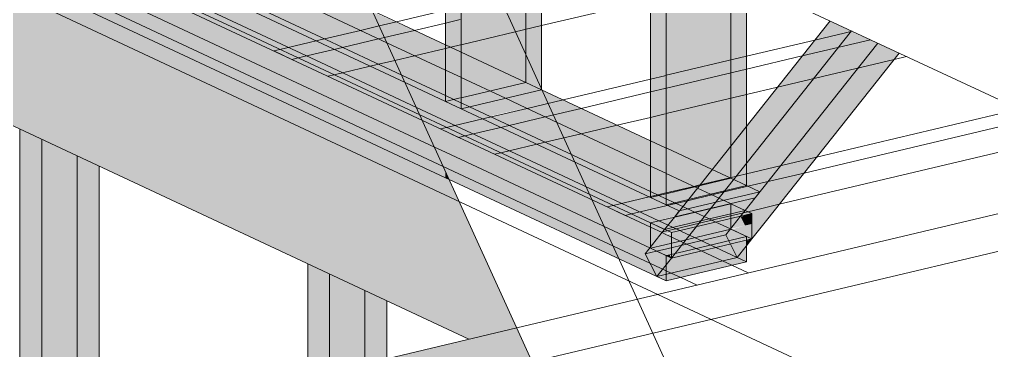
# Model space of a CAD drawing. Header units: inches. Extents: x -8719 to -3484, y -2874 to 4085.
# Drawn here: x -6766.1 to -6711.9, y -2167.9 to -2149.5 of the extents above; entities that cross this region are included whole.
import ezdxf

# ---------------------------------------------------------------- set-up
doc = ezdxf.new("R2010")
doc.units = ezdxf.units.IN
doc.header["$MEASUREMENT"] = 0
for name, color, linetype, lineweight in [('A-GLAZ-CWMG', 51, 'Continuous', 9), ('G-ANNO-SYMB', 111, 'Continuous', 9), ('I-WALL', 2, 'Continuous', 13), ('S-BEAM', 12, 'Continuous', 9), ('S-BEAM-1', 63, 'Continuous', 9)]:
    doc.layers.add(name, color=color, linetype=linetype, lineweight=lineweight)
doc.layers.add('A-GLAZ-CWMG-1', color=13, linetype='Continuous', lineweight=9, transparency=0.4)

# ---------------------------------------------------------------- blocks, each defined once
blk = doc.blocks.new('Rectangular Mullion - Stud - Vertical-V191-STRUCTURAL - 3D')
at = {"layer": 'A-GLAZ-CWMG-1'}
h = blk.add_hatch(color=256, dxfattribs=at)
h.paths.add_polyline_path([(-5552.484, -2221.499), (-5549.294, -2220.742), (-5549.294, -2185.043), (-5552.484, -2185.8), (-5552.484, -2221.038)], flags=0)
h.paths.add_polyline_path([(-5552.484, -2169.443), (-5549.294, -2168.686), (-5549.294, -2164.606), (-5552.484, -2163.114), (-5552.484, -2167.542)], flags=0)
h = blk.add_hatch(color=256, dxfattribs=at)
h.paths.add_polyline_path([(-5548.072, -2220.782), (-5548.072, -2184.753), (-5549.294, -2185.043), (-5549.294, -2220.742), (-5548.54, -2220.563)], flags=0)
h.paths.add_polyline_path([(-5549.294, -2168.686), (-5548.072, -2168.396), (-5548.072, -2165.178), (-5549.294, -2164.606), (-5549.294, -2167.542)], flags=0)
at = {"layer": 'A-GLAZ-CWMG'}
for p, q in [((-5552.484, -2169.443), (-5552.484, -2163.114)), ((-5551.262, -2163.686), (-5551.262, -2169.153)), ((-5549.294, -2164.606), (-5549.294, -2168.686)), ((-5548.072, -2165.178), (-5548.072, -2168.396))]:
    blk.add_line(p, q, dxfattribs=at)
blk = doc.blocks.new('Rectangular Mullion - Stud - Vertical-V192-STRUCTURAL - 3D')
at = {"layer": 'A-GLAZ-CWMG-1'}
h = blk.add_hatch(color=256, dxfattribs=at)
h.paths.add_polyline_path([(-5566.486, -2218.277), (-5565.327, -2218.002), (-5565.327, -2188.847), (-5568.518, -2189.603), (-5568.518, -2212.215), (-5567.102, -2211.879), (-5566.087, -2212.354), (-5566.087, -2213.769), (-5566.486, -2213.863), (-5566.486, -2217.688)], flags=0)
h.paths.add_polyline_path([(-5568.518, -2173.246), (-5565.327, -2172.49), (-5565.327, -2157.105), (-5568.518, -2155.613), (-5568.518, -2162.127)], flags=0)
h = blk.add_hatch(color=256, dxfattribs=at)
h.paths.add_polyline_path([(-5565.327, -2218.002), (-5564.106, -2217.688), (-5564.106, -2188.557), (-5565.327, -2188.847), (-5565.327, -2217.688)], flags=0)
h.paths.add_polyline_path([(-5565.327, -2172.49), (-5564.106, -2172.2), (-5564.106, -2157.677), (-5565.327, -2157.105), (-5565.327, -2162.127)], flags=0)
at = {"layer": 'A-GLAZ-CWMG'}
for p, q in [((-5568.518, -2173.246), (-5568.518, -2155.613)), ((-5567.296, -2156.185), (-5567.296, -2172.957)), ((-5565.327, -2157.105), (-5565.327, -2172.49)), ((-5564.106, -2157.677), (-5564.106, -2172.2))]:
    blk.add_line(p, q, dxfattribs=at)
blk = doc.blocks.new('Rectangular Mullion - Stud - Vertical-1967594-STRUCTURAL - 3D')
at = {"layer": 'A-GLAZ-CWMG-1'}
for points in [[(-5528.939, -2161.173), (-5528.126, -2160.98), (-5528.385, -2160.463), (-5529.757, -2160.79), (-5529.669, -2160.832)], [(-5528.047, -2161.798), (-5527.751, -2161.727), (-5528.126, -2160.98), (-5528.879, -2161.201), (-5528.047, -2161.59), (-5528.047, -2161.76)], [(-5528.047, -2162.101), (-5527.751, -2161.728), (-5528.047, -2161.835)], [(-5533.05, -2163.823), (-5532.527, -2163.164), (-5532.527, -2162.653), (-5533.437, -2162.246), (-5533.684, -2162.557), (-5533.426, -2163.073)], [(-5533.05, -2163.823), (-5529.384, -2162.953), (-5530.026, -2162.653), (-5531.413, -2162.653), (-5531.413, -2163.174), (-5532.232, -2162.791), (-5532.865, -2163.59)], [(-5529.384, -2162.953), (-5528.57, -2162.76), (-5528.485, -2162.653), (-5530.026, -2162.653), (-5529.73, -2162.791)]]:
    blk.add_hatch(color=256, dxfattribs=at).paths.add_polyline_path(points, flags=0)
at = {"layer": 'A-GLAZ-CWMG'}
for p, q in [((-5529.204, -2161.495), (-5528.387, -2160.465)), ((-5532.865, -2161.525), (-5533.684, -2162.557)), ((-5532.49, -2162.274), (-5529.204, -2161.495)), ((-5529.204, -2161.495), (-5528.945, -2162.011)), ((-5528.945, -2162.011), (-5528.57, -2162.76)), ((-5528.068, -2162.127), (-5528.57, -2162.76)), ((-5527.751, -2161.728), (-5528.068, -2162.127)), ((-5533.684, -2162.557), (-5533.052, -2162.408)), ((-5533.05, -2163.823), (-5533.684, -2162.557)), ((-5533.052, -2162.408), (-5532.491, -2162.274)), ((-5528.57, -2162.76), (-5533.05, -2163.823)), ((-5532.232, -2162.791), (-5533.05, -2163.823))]:
    blk.add_line(p, q, dxfattribs=at)
blk = doc.blocks.new('Rectangular Mullion - Stud - Base_Head-V235-STRUCTURAL - 3D')
at = {"layer": 'A-GLAZ-CWMG-1'}
h = blk.add_hatch(color=256, dxfattribs=at)
h.paths.add_polyline_path([(-5553.759, -2149.562), (-5551.753, -2149.086), (-5552.888, -2148.554), (-5554.894, -2149.03), (-5554.657, -2149.141)], flags=0)
h.paths.add_polyline_path([(-5556.233, -2148.404), (-5556.233, -2146.99), (-5563.17, -2143.744), (-5565.176, -2144.22), (-5557.815, -2147.664)], flags=0)
blk.add_hatch(color=256, dxfattribs=at).paths.add_polyline_path([(-5554.894, -2149.03), (-5552.888, -2148.554), (-5556.233, -2146.99), (-5556.233, -2148.404), (-5555.363, -2148.811)], flags=0)
at = {"layer": 'A-GLAZ-CWMG'}
for p, q in [((-5556.233, -2146.99), (-5563.17, -2143.744)), ((-5567.65, -2144.807), (-5556.233, -2150.149)), ((-5563.17, -2145.159), (-5556.233, -2148.404)), ((-5567.65, -2146.221), (-5556.233, -2151.563)), ((-5555.38, -2147.389), (-5556.233, -2146.99)), ((-5552.888, -2148.554), (-5555.363, -2147.397)), ((-5556.233, -2148.404), (-5555.366, -2148.81)), ((-5551.753, -2149.086), (-5552.888, -2148.554)), ((-5555.363, -2148.811), (-5554.894, -2149.03)), ((-5554.894, -2149.03), (-5551.753, -2150.5))]:
    blk.add_line(p, q, dxfattribs=at)
blk = doc.blocks.new('Rectangular Mullion - Stud - Base_Head-V236-STRUCTURAL - 3D')
at = {"layer": 'A-GLAZ-CWMG-1'}
for points in [[(-5547.251, -2152.606), (-5548.127, -2150.782), (-5551.753, -2149.086), (-5553.759, -2149.562), (-5548.534, -2152.006)], [(-5543.477, -2154.372), (-5541.471, -2153.896), (-5544.815, -2152.331), (-5544.815, -2153.746), (-5543.945, -2154.153)]]:
    blk.add_hatch(color=256, dxfattribs=at).paths.add_polyline_path(points, flags=0)
h = blk.add_hatch(color=256, dxfattribs=at)
h.paths.add_polyline_path([(-5542.341, -2154.903), (-5540.335, -2154.427), (-5541.471, -2153.896), (-5543.477, -2154.372), (-5543.239, -2154.483)], flags=0)
h.paths.add_polyline_path([(-5544.815, -2153.746), (-5544.815, -2152.331), (-5548.07, -2150.809), (-5547.251, -2152.606), (-5545.094, -2153.615)], flags=0)
at = {"layer": 'A-GLAZ-CWMG'}
for p, q in [((-5548.07, -2150.809), (-5551.753, -2149.086)), ((-5556.233, -2150.149), (-5546.241, -2154.823)), ((-5551.753, -2150.5), (-5547.251, -2152.606)), ((-5544.815, -2152.331), (-5548.07, -2150.809)), ((-5556.233, -2151.563), (-5545.422, -2156.621)), ((-5543.962, -2152.73), (-5544.815, -2152.331)), ((-5547.251, -2152.606), (-5544.815, -2153.746)), ((-5541.471, -2153.896), (-5543.945, -2152.738)), ((-5544.815, -2153.746), (-5543.948, -2154.151)), ((-5540.335, -2154.427), (-5541.471, -2153.896)), ((-5543.945, -2154.153), (-5543.477, -2154.372)), ((-5543.477, -2154.372), (-5540.335, -2155.842)), ((-5546.241, -2154.823), (-5544.815, -2155.49)), ((-5545.422, -2156.621), (-5544.815, -2156.904))]:
    blk.add_line(p, q, dxfattribs=at)
blk = doc.blocks.new('Rectangular Mullion - Stud - Base_Head-V237-STRUCTURAL - 3D')
at = {"layer": 'A-GLAZ-CWMG-1'}
h = blk.add_hatch(color=256, dxfattribs=at)
h.paths.add_polyline_path([(-5531.599, -2159.929), (-5531.281, -2159.529), (-5532.047, -2159.719), (-5531.79, -2159.839)], flags=0)
h.paths.add_polyline_path([(-5533.398, -2159.087), (-5533.398, -2157.673), (-5540.335, -2154.427), (-5542.274, -2154.934), (-5534.798, -2158.432)], flags=0)
h = blk.add_hatch(color=256, dxfattribs=at)
h.paths.add_polyline_path([(-5531.281, -2159.529), (-5530.78, -2158.897), (-5533.398, -2157.673), (-5533.398, -2159.087), (-5532.047, -2159.71), (-5531.413, -2159.56)], flags=0)
h.paths.add_polyline_path([(-5530.947, -2160.233), (-5528.941, -2159.758), (-5530.053, -2159.237), (-5531.281, -2159.529), (-5531.599, -2159.929), (-5531.084, -2160.169)], flags=0)
blk.add_hatch(color=256, dxfattribs=at).paths.add_polyline_path([(-5531.281, -2159.529), (-5530.053, -2159.237), (-5530.78, -2158.897), (-5531.204, -2159.432)], flags=0)
at = {"layer": 'A-GLAZ-CWMG'}
for p, q in [((-5533.398, -2157.673), (-5540.335, -2154.427)), ((-5544.815, -2155.49), (-5533.398, -2160.832)), ((-5540.335, -2155.842), (-5533.398, -2159.087)), ((-5544.815, -2156.904), (-5533.398, -2162.246)), ((-5532.544, -2158.072), (-5533.398, -2157.673)), ((-5530.78, -2158.897), (-5532.527, -2158.08)), ((-5530.053, -2159.237), (-5530.78, -2158.897)), ((-5533.398, -2159.087), (-5532.531, -2159.493)), ((-5532.527, -2159.494), (-5532.059, -2159.713)), ((-5528.941, -2159.758), (-5530.053, -2159.237)), ((-5532.059, -2159.713), (-5531.599, -2159.929)), ((-5531.599, -2159.929), (-5530.947, -2160.233)), ((-5530.923, -2160.245), (-5530.134, -2160.614)), ((-5530.134, -2160.614), (-5529.76, -2160.789)), ((-5529.757, -2160.79), (-5528.939, -2161.173))]:
    blk.add_line(p, q, dxfattribs=at)
blk = doc.blocks.new('Rectangular Mullion - Stud - Base_Head-1967580-STRUCTURAL - 3D')
at = {"layer": 'A-GLAZ-CWMG-1'}
for points in [[(-5530.134, -2160.614), (-5528.128, -2160.138), (-5528.917, -2159.769), (-5530.923, -2160.245), (-5530.389, -2160.494)], [(-5529.76, -2160.789), (-5527.751, -2160.314), (-5528.128, -2160.138), (-5530.134, -2160.614), (-5529.956, -2160.697)], [(-5528.126, -2160.98), (-5527.751, -2160.891), (-5527.751, -2160.314), (-5528.369, -2160.494), (-5528.268, -2160.697)], [(-5527.751, -2161.727), (-5527.751, -2160.891), (-5528.126, -2160.98), (-5527.82, -2161.59)]]:
    blk.add_hatch(color=256, dxfattribs=at).paths.add_polyline_path(points, flags=0)
at = {"layer": 'A-GLAZ-CWMG'}
for p, q in [((-5532.04, -2160.509), (-5528.918, -2159.768)), ((-5528.918, -2159.768), (-5528.918, -2160.326)), ((-5528.128, -2160.138), (-5528.918, -2159.768)), ((-5533.398, -2160.831), (-5532.063, -2160.515)), ((-5527.751, -2160.314), (-5531.672, -2161.244)), ((-5528.918, -2160.326), (-5528.918, -2160.589)), ((-5527.751, -2160.314), (-5528.128, -2160.138)), ((-5527.751, -2160.891), (-5527.751, -2160.314)), ((-5533.398, -2160.831), (-5532.232, -2161.377)), ((-5533.398, -2162.246), (-5533.398, -2160.832)), ((-5528.918, -2160.591), (-5528.918, -2161.168)), ((-5527.751, -2161.728), (-5527.751, -2160.891)), ((-5528.918, -2161.183), (-5532.599, -2162.056)), ((-5531.672, -2161.244), (-5532.232, -2161.377)), ((-5532.232, -2161.377), (-5532.232, -2162.791)), ((-5528.918, -2161.183), (-5527.751, -2161.728)), ((-5532.6, -2162.056), (-5533.398, -2162.246)), ((-5532.231, -2162.791), (-5527.751, -2161.728)), ((-5533.398, -2162.246), (-5532.232, -2162.791))]:
    blk.add_line(p, q, dxfattribs=at)
blk = doc.blocks.new('Rectangular Mullion - Stud - Vertical-1967720-STRUCTURAL - 3D')
at = {"layer": 'A-GLAZ-CWMG-1'}
for points in [[(-5527.751, -2160.891), (-5526.933, -2160.697), (-5527.567, -2159.432), (-5528.128, -2160.138), (-5527.751, -2160.314), (-5527.751, -2160.697)], [(-5527.751, -2161.728), (-5526.933, -2160.697), (-5527.751, -2160.891), (-5527.751, -2161.727)]]:
    blk.add_hatch(color=256, dxfattribs=at).paths.add_polyline_path(points, flags=0)
at = {"layer": 'A-GLAZ-CWMG'}
for p, q in [((-5528.128, -2160.138), (-5527.567, -2159.432)), ((-5532.047, -2160.494), (-5532.865, -2161.526)), ((-5528.385, -2160.463), (-5528.128, -2160.138)), ((-5526.933, -2160.697), (-5527.751, -2161.728)), ((-5531.413, -2161.76), (-5532.232, -2162.791))]:
    blk.add_line(p, q, dxfattribs=at)
blk = doc.blocks.new('LVL-Laminated Veneer Lumber - _2_-1 3_4_ x 9 1_2_ LVL-2000759-STRUCTURAL - 3D')
at = {"layer": 'S-BEAM-1'}
h = blk.add_hatch(color=256, dxfattribs=at)
h.paths.add_polyline_path([(-5543.508, -2167.313), (-5540.839, -2166.68), (-5544.603, -2158.418), (-5579.068, -2142.294), (-5579.068, -2141.72), (-5584.054, -2139.436), (-5584.096, -2140.812), (-5584.453, -2140.896), (-5584.453, -2146.744), (-5584.054, -2146.93), (-5584.054, -2148.345), (-5583.45, -2148.627), (-5581.444, -2148.151), (-5578.253, -2149.644), (-5578.253, -2151.058), (-5544.815, -2166.702)], flags=0)
h.paths.add_polyline_path([(-5588.653, -2139.763), (-5585.069, -2138.912), (-5586.685, -2138.157), (-5588.253, -2139.436)], flags=0)
h.paths.add_polyline_path([(-5601.166, -2136.187), (-5595.034, -2134.733), (-5595.034, -2134.251), (-5601.166, -2131.382)], flags=0)
at = {"layer": 'S-BEAM'}
for p, q in [((-5546.099, -2155.133), (-5574.532, -2141.832)), ((-5577.383, -2142.508), (-5544.935, -2157.688)), ((-5543.508, -2167.313), (-5578.253, -2151.058)), ((-5533.398, -2161.075), (-5546.099, -2155.133)), ((-5544.935, -2157.688), (-5533.426, -2163.073)), ((-5532.749, -2161.379), (-5533.398, -2161.076)), ((-5532.581, -2161.458), (-5532.749, -2161.379)), ((-5530.572, -2162.397), (-5532.581, -2161.458)), ((-5529.384, -2162.953), (-5530.572, -2162.398)), ((-5533.426, -2163.073), (-5532.235, -2163.63)), ((-5528.862, -2163.198), (-5529.384, -2162.953)), ((-5527.952, -2163.623), (-5528.862, -2163.198)), ((-5532.235, -2163.63), (-5531.713, -2163.874)), ((-5531.713, -2163.874), (-5530.803, -2164.299))]:
    blk.add_line(p, q, dxfattribs=at)
blk = doc.blocks.new('Dimension Lumber - GLULAM - 5_125 in_ x 15 in_-2273031-STRUCTURAL - 3D')
at = {"layer": 'S-BEAM-1'}
h = blk.add_hatch(color=256, dxfattribs=at)
h.paths.add_polyline_path([(-5619.809, -2187.51), (-5619.809, -2185.414), (-5622.782, -2186.119)], flags=0)
h.paths.add_polyline_path([(-5611.236, -2185.476), (-5539.977, -2168.572), (-5540.839, -2166.68), (-5611.236, -2183.38), (-5611.236, -2184.818)], flags=0)
h.paths.add_polyline_path([(-5451.775, -2147.648), (-5431.285, -2142.787), (-5434.258, -2141.396), (-5453.913, -2146.059), (-5453.077, -2146.45)], flags=0)
at = {"layer": 'S-BEAM'}
for p, q in [((-5510.432, -2159.467), (-5540.839, -2166.68)), ((-5539.977, -2168.572), (-5510.432, -2161.563)), ((-5540.839, -2166.68), (-5611.236, -2183.38))]:
    blk.add_line(p, q, dxfattribs=at)
blk = doc.blocks.new('Plywood Web Joist - 9 1_2_ TJI110 _ 16_ O_C_-V241-STRUCTURAL - 3D')
at = {"layer": 'S-BEAM'}
for p, q in [((-5539.465, -2149.855), (-5533.398, -2148.415)), ((-5547.543, -2149.641), (-5544.815, -2148.994)), ((-5548.498, -2149.868), (-5547.543, -2149.641)), ((-5544.815, -2149.709), (-5546.528, -2150.116)), ((-5543.994, -2149.515), (-5544.815, -2149.709)), ((-5551.555, -2150.593), (-5549.549, -2150.117)), ((-5549.549, -2150.117), (-5548.498, -2149.868)), ((-5546.528, -2150.116), (-5548.204, -2150.513)), ((-5543.945, -2150.917), (-5539.465, -2149.855)), ((-5554.029, -2151.18), (-5551.555, -2150.593)), ((-5548.534, -2150.592), (-5550.54, -2151.067)), ((-5548.204, -2150.513), (-5548.534, -2150.592)), ((-5554.375, -2151.262), (-5554.029, -2151.18)), ((-5553.36, -2151.737), (-5554.375, -2151.262)), ((-5550.54, -2151.067), (-5553.014, -2151.654)), ((-5546.528, -2151.53), (-5544.815, -2151.124)), ((-5544.815, -2151.124), (-5544.522, -2151.054)), ((-5544.522, -2151.054), (-5543.98, -2150.926)), ((-5553.014, -2151.654), (-5553.36, -2151.737)), ((-5548.534, -2152.006), (-5547.623, -2151.79)), ((-5547.623, -2151.79), (-5546.528, -2151.53)), ((-5551.008, -2152.593), (-5548.534, -2152.006)), ((-5551.354, -2152.675), (-5551.008, -2152.593))]:
    blk.add_line(p, q, dxfattribs=at)
blk = doc.blocks.new('Plywood Web Joist - 9 1_2_ TJI110 _ 16_ O_C_-V242-STRUCTURAL - 3D')
at = {"layer": 'S-BEAM'}
for p, q in [((-5524.245, -2150.657), (-5522.152, -2150.161)), ((-5528.047, -2151.56), (-5524.245, -2150.657)), ((-5521.137, -2150.636), (-5524.944, -2151.539)), ((-5532.591, -2152.637), (-5528.047, -2151.56)), ((-5524.944, -2151.539), (-5528.047, -2152.275)), ((-5526.326, -2153.281), (-5519.828, -2151.74)), ((-5519.828, -2151.74), (-5519.131, -2151.574)), ((-5528.047, -2152.275), (-5532.585, -2153.352)), ((-5538.262, -2153.983), (-5533.398, -2152.829)), ((-5533.398, -2152.829), (-5532.597, -2152.639)), ((-5533.398, -2153.544), (-5537.247, -2154.458)), ((-5532.59, -2153.353), (-5533.398, -2153.544)), ((-5528.047, -2153.69), (-5526.326, -2153.281)), ((-5540.268, -2154.459), (-5538.262, -2153.983)), ((-5532.527, -2154.752), (-5528.047, -2153.69)), ((-5542.274, -2154.934), (-5540.268, -2154.459)), ((-5537.247, -2154.458), (-5539.253, -2154.933)), ((-5544.748, -2155.521), (-5542.274, -2154.934)), ((-5539.253, -2154.933), (-5541.259, -2155.409)), ((-5535.241, -2155.396), (-5533.398, -2154.959)), ((-5533.398, -2154.959), (-5532.576, -2154.764)), ((-5545.094, -2155.604), (-5544.748, -2155.521)), ((-5544.079, -2156.078), (-5545.094, -2155.604)), ((-5541.259, -2155.409), (-5543.733, -2155.996)), ((-5537.247, -2155.872), (-5535.241, -2155.396)), ((-5543.733, -2155.996), (-5544.079, -2156.078)), ((-5539.253, -2156.348), (-5537.247, -2155.872)), ((-5541.727, -2156.935), (-5539.253, -2156.348)), ((-5542.073, -2157.017), (-5541.727, -2156.935))]:
    blk.add_line(p, q, dxfattribs=at)
blk = doc.blocks.new('Plywood Web Joist - 9 1_2_ TJI110 _ 16_ O_C_-V243-STRUCTURAL - 3D')
at = {"layer": 'S-BEAM'}
for p, q in [((-5524.141, -2157.176), (-5512.871, -2154.503)), ((-5511.856, -2154.978), (-5524.84, -2158.058)), ((-5526.222, -2159.8), (-5509.85, -2155.916)), ((-5528.047, -2158.103), (-5524.141, -2157.176)), ((-5530.638, -2158.718), (-5528.981, -2158.325)), ((-5528.981, -2158.325), (-5528.047, -2158.103)), ((-5524.84, -2158.058), (-5527.966, -2158.799)), ((-5532.527, -2159.166), (-5530.987, -2158.8)), ((-5530.987, -2158.8), (-5530.638, -2158.718)), ((-5527.966, -2158.799), (-5529.972, -2159.275)), ((-5535.467, -2159.863), (-5533.398, -2159.372)), ((-5533.398, -2159.372), (-5532.993, -2159.276)), ((-5532.993, -2159.276), (-5532.534, -2159.167)), ((-5529.972, -2159.275), (-5531.337, -2159.599)), ((-5535.813, -2159.945), (-5535.467, -2159.863)), ((-5534.798, -2160.42), (-5535.813, -2159.945)), ((-5531.978, -2159.751), (-5534.452, -2160.338)), ((-5531.337, -2159.599), (-5531.978, -2159.751)), ((-5527.259, -2160.046), (-5526.222, -2159.8)), ((-5534.452, -2160.338), (-5534.798, -2160.42)), ((-5529.972, -2160.69), (-5527.966, -2160.214)), ((-5527.966, -2160.214), (-5527.259, -2160.046)), ((-5532.719, -2161.341), (-5531.739, -2161.109)), ((-5531.739, -2161.109), (-5529.972, -2160.69)), ((-5532.792, -2161.359), (-5532.719, -2161.341))]:
    blk.add_line(p, q, dxfattribs=at)
blk = doc.blocks.new('Rectangular Mullion - Stud - Base_Head-1966660-STRUCTURAL - 3D')
at = {"layer": 'A-GLAZ-CWMG-1'}
for points in [[(-5554.227, -2151.087), (-5551.753, -2150.5), (-5554.894, -2149.03), (-5555.363, -2149.141), (-5556.233, -2148.734), (-5556.233, -2148.404), (-5563.17, -2145.159), (-5565.644, -2145.746), (-5554.375, -2151.018)], [(-5556.233, -2151.563), (-5554.573, -2151.169), (-5565.991, -2145.828), (-5567.65, -2146.221), (-5557.902, -2150.782)], [(-5554.573, -2151.169), (-5554.227, -2151.087), (-5565.644, -2145.746), (-5565.991, -2145.828), (-5555.401, -2150.782)], [(-5556.233, -2152.977), (-5556.233, -2151.563), (-5567.65, -2146.221), (-5567.65, -2147.636), (-5559.256, -2151.563)], [(-5555.363, -2149.141), (-5554.894, -2149.03), (-5556.233, -2148.404), (-5556.233, -2148.734), (-5555.481, -2149.086)]]:
    blk.add_hatch(color=256, dxfattribs=at).paths.add_polyline_path(points, flags=0)
at = {"layer": 'A-GLAZ-CWMG'}
for p, q in [((-5563.17, -2145.159), (-5556.233, -2148.404)), ((-5556.233, -2151.563), (-5567.65, -2146.221)), ((-5551.753, -2151.914), (-5563.17, -2146.573)), ((-5556.233, -2152.977), (-5567.65, -2147.636)), ((-5556.233, -2148.404), (-5555.366, -2148.81)), ((-5555.363, -2148.811), (-5554.894, -2149.03)), ((-5554.894, -2149.03), (-5551.753, -2150.5))]:
    blk.add_line(p, q, dxfattribs=at)
blk = doc.blocks.new('Rectangular Mullion - Stud - Base_Head-V289-STRUCTURAL - 3D')
at = {"layer": 'A-GLAZ-CWMG-1'}
for points in [[(-5546.241, -2154.823), (-5547.251, -2152.606), (-5551.753, -2150.5), (-5554.227, -2151.087), (-5547.838, -2154.076)], [(-5545.422, -2156.621), (-5546.099, -2155.133), (-5554.573, -2151.169), (-5556.233, -2151.563), (-5547.838, -2155.49)], [(-5546.099, -2155.133), (-5546.241, -2154.823), (-5554.227, -2151.087), (-5554.573, -2151.169), (-5548.36, -2154.076)], [(-5544.815, -2158.319), (-5544.815, -2157.952), (-5545.422, -2156.621), (-5556.233, -2151.563), (-5556.233, -2152.977), (-5547.838, -2156.904)], [(-5542.809, -2156.428), (-5540.335, -2155.842), (-5543.477, -2154.372), (-5543.945, -2154.483), (-5544.815, -2154.076), (-5544.815, -2153.746), (-5547.251, -2152.606), (-5546.241, -2154.823), (-5543.733, -2155.996)], [(-5543.945, -2154.483), (-5543.477, -2154.372), (-5544.815, -2153.746), (-5544.815, -2154.076), (-5544.064, -2154.427)], [(-5543.156, -2156.511), (-5542.809, -2156.428), (-5546.241, -2154.823), (-5546.099, -2155.133), (-5543.945, -2156.141)], [(-5544.815, -2156.904), (-5543.156, -2156.511), (-5546.099, -2155.133), (-5545.422, -2156.621)], [(-5544.815, -2157.952), (-5544.815, -2156.904), (-5545.422, -2156.621), (-5544.935, -2157.688)]]:
    blk.add_hatch(color=256, dxfattribs=at).paths.add_polyline_path(points, flags=0)
at = {"layer": 'A-GLAZ-CWMG'}
for p, q in [((-5551.753, -2150.5), (-5547.251, -2152.606)), ((-5545.422, -2156.621), (-5556.233, -2151.563)), ((-5546.432, -2154.404), (-5551.753, -2151.914)), ((-5544.815, -2158.319), (-5556.233, -2152.977)), ((-5547.251, -2152.606), (-5544.815, -2153.746)), ((-5544.815, -2153.746), (-5543.948, -2154.151)), ((-5540.335, -2157.256), (-5546.432, -2154.404)), ((-5543.945, -2154.153), (-5543.477, -2154.372)), ((-5543.477, -2154.372), (-5540.335, -2155.842)), ((-5544.815, -2156.904), (-5545.422, -2156.621))]:
    blk.add_line(p, q, dxfattribs=at)
blk = doc.blocks.new('Rectangular Mullion - Stud - Base_Head-1967595-STRUCTURAL - 3D')
at = {"layer": 'A-GLAZ-CWMG-1'}
h = blk.add_hatch(color=256, dxfattribs=at)
h.paths.add_polyline_path([(-5532.581, -2161.458), (-5531.693, -2161.201), (-5531.79, -2161.007), (-5532.608, -2161.201), (-5532.749, -2161.379)], flags=0)
h.paths.add_polyline_path([(-5533.398, -2160.831), (-5532.022, -2160.463), (-5531.599, -2159.929), (-5532.059, -2159.713), (-5532.527, -2159.824), (-5533.398, -2159.372), (-5533.398, -2159.087), (-5540.335, -2155.842), (-5542.809, -2156.428), (-5534.118, -2160.494)], flags=0)
h.paths.add_polyline_path([(-5533.398, -2160.832), (-5533.398, -2160.832), (-5533.398, -2160.985)], flags=0)
h.paths.add_polyline_path([(-5532.608, -2161.201), (-5532.064, -2160.515), (-5533.398, -2160.832), (-5532.865, -2161.081)], flags=0)
h = blk.add_hatch(color=256, dxfattribs=at)
h.paths.add_polyline_path([(-5533.426, -2162.233), (-5533.398, -2162.127), (-5533.398, -2161.075), (-5543.156, -2156.511), (-5544.815, -2156.904), (-5533.651, -2162.127)], flags=0)
h.paths.add_polyline_path([(-5533.398, -2162.197), (-5532.754, -2161.377), (-5533.398, -2161.076), (-5533.398, -2162.127)], flags=0)
h = blk.add_hatch(color=256, dxfattribs=at)
h.paths.add_polyline_path([(-5532.749, -2161.379), (-5532.608, -2161.201), (-5533.398, -2160.832), (-5533.398, -2161.076), (-5532.754, -2161.377)], flags=0)
h.paths.add_polyline_path([(-5533.398, -2161.075), (-5533.398, -2160.831), (-5542.809, -2156.428), (-5543.156, -2156.511), (-5533.526, -2161.016)], flags=0)
h = blk.add_hatch(color=256, dxfattribs=at)
h.paths.add_polyline_path([(-5532.527, -2164.067), (-5532.527, -2163.699), (-5533.05, -2163.823), (-5532.568, -2164.048)], flags=0)
h.paths.add_polyline_path([(-5533.05, -2163.823), (-5533.684, -2162.557), (-5533.426, -2162.233), (-5544.815, -2156.904), (-5544.815, -2157.952), (-5544.603, -2158.418), (-5533.684, -2163.526)], flags=0)
for points in [[(-5544.603, -2158.418), (-5544.815, -2157.952), (-5544.815, -2158.319)], [(-5532.325, -2162.605), (-5530.868, -2162.259), (-5532.581, -2161.458), (-5532.865, -2161.526), (-5532.527, -2162.201)], [(-5530.572, -2162.398), (-5528.047, -2161.76), (-5528.047, -2161.59), (-5530.868, -2162.259), (-5530.572, -2162.397)], [(-5530.026, -2162.653), (-5528.485, -2162.653), (-5528.047, -2162.101), (-5528.047, -2161.799), (-5530.572, -2162.398)], [(-5528.862, -2163.198), (-5528.047, -2163.004), (-5528.068, -2162.127), (-5528.57, -2162.76), (-5529.384, -2162.953), (-5528.902, -2163.179)], [(-5532.232, -2162.791), (-5532.325, -2162.605), (-5532.527, -2162.653), (-5532.232, -2162.791)], [(-5532.232, -2162.791), (-5530.572, -2162.397), (-5530.868, -2162.259), (-5532.301, -2162.653), (-5532.232, -2162.791)], [(-5532.527, -2164.067), (-5528.902, -2163.179), (-5529.384, -2162.953), (-5532.527, -2163.699), (-5532.527, -2163.998)]]:
    blk.add_hatch(color=256, dxfattribs=at).paths.add_polyline_path(points, flags=0)
h = blk.add_hatch(color=256, dxfattribs=at)
h.paths.add_polyline_path([(-5531.673, -2161.243), (-5529.76, -2160.789), (-5530.134, -2160.614), (-5531.79, -2161.007), (-5531.693, -2161.201)], flags=0)
h.paths.add_polyline_path([(-5530.868, -2162.259), (-5528.047, -2161.59), (-5528.939, -2161.173), (-5531.429, -2161.728), (-5531.673, -2161.243), (-5532.527, -2161.483), (-5531.15, -2162.127)], flags=0)
h.paths.add_polyline_path([(-5532.064, -2160.515), (-5532.063, -2160.515), (-5532.232, -2160.555)], flags=0)
h.paths.add_polyline_path([(-5532.608, -2161.201), (-5531.79, -2161.007), (-5532.064, -2160.515), (-5532.527, -2161.1)], flags=0)
h.paths.add_polyline_path([(-5532.047, -2160.494), (-5530.947, -2160.233), (-5531.599, -2159.929), (-5532.022, -2160.463)], flags=0)
h.paths.add_polyline_path([(-5532.527, -2159.824), (-5532.059, -2159.713), (-5533.398, -2159.087), (-5533.398, -2159.417), (-5532.608, -2159.787)], flags=0)
h = blk.add_hatch(color=256, dxfattribs=at)
h.paths.add_polyline_path([(-5531.413, -2161.76), (-5528.939, -2161.173), (-5529.76, -2160.789), (-5531.672, -2161.244), (-5531.429, -2161.728)], flags=0)
h.paths.add_polyline_path([(-5531.79, -2161.007), (-5530.134, -2160.614), (-5530.923, -2160.245), (-5532.04, -2160.509), (-5531.878, -2160.832)], flags=0)
h = blk.add_hatch(color=256, dxfattribs=at)
h.paths.add_polyline_path([(-5532.527, -2162.653), (-5532.325, -2162.605), (-5532.865, -2161.526), (-5533.398, -2162.246), (-5532.865, -2162.495)], flags=0)
h.paths.add_polyline_path([(-5532.865, -2161.525), (-5532.581, -2161.458), (-5532.749, -2161.379)], flags=0)
h = blk.add_hatch(color=256, dxfattribs=at)
h.paths.add_polyline_path([(-5531.413, -2163.174), (-5531.413, -2162.653), (-5530.026, -2162.653), (-5530.572, -2162.398), (-5532.231, -2162.791)], flags=0)
h.paths.add_polyline_path([(-5532.527, -2163.164), (-5532.233, -2162.791), (-5532.527, -2162.653), (-5532.527, -2162.861)], flags=0)
at = {"layer": 'A-GLAZ-CWMG'}
for p, q in [((-5540.335, -2155.842), (-5533.398, -2159.087)), ((-5532.527, -2162.653), (-5544.815, -2156.904)), ((-5532.93, -2160.72), (-5540.335, -2157.256)), ((-5544.603, -2158.418), (-5544.815, -2158.319)), ((-5532.527, -2164.067), (-5544.603, -2158.418)), ((-5533.398, -2159.087), (-5532.531, -2159.493)), ((-5532.527, -2159.494), (-5532.059, -2159.713)), ((-5532.059, -2159.713), (-5531.599, -2159.929)), ((-5531.599, -2159.929), (-5530.947, -2160.233)), ((-5530.923, -2160.245), (-5530.134, -2160.614)), ((-5532.417, -2160.96), (-5532.929, -2160.72)), ((-5532.14, -2161.09), (-5532.417, -2160.96)), ((-5531.766, -2161.265), (-5532.14, -2161.09)), ((-5530.134, -2160.614), (-5529.76, -2160.789)), ((-5529.757, -2160.79), (-5528.939, -2161.173)), ((-5528.047, -2161.59), (-5532.325, -2162.605)), ((-5531.629, -2161.329), (-5531.763, -2161.266)), ((-5530.945, -2161.649), (-5531.629, -2161.329)), ((-5529.758, -2162.204), (-5530.945, -2161.649)), ((-5528.939, -2161.173), (-5528.047, -2161.59)), ((-5528.047, -2161.798), (-5528.047, -2161.59)), ((-5528.57, -2162.76), (-5529.757, -2162.204)), ((-5528.047, -2162.101), (-5528.047, -2161.799)), ((-5528.047, -2163.004), (-5528.047, -2162.127)), ((-5532.325, -2162.605), (-5532.527, -2162.653)), ((-5532.527, -2162.653), (-5532.527, -2164.067)), ((-5532.527, -2164.067), (-5528.047, -2163.004)), ((-5528.047, -2163.004), (-5528.57, -2162.76))]:
    blk.add_line(p, q, dxfattribs=at)
blk = doc.blocks.new('Rectangular Mullion - Stud - Vertical-1967733-STRUCTURAL - 3D')
at = {"layer": 'A-GLAZ-CWMG-1'}
for points in [[(-5528.047, -2157.516), (-5522.197, -2150.14), (-5523.391, -2149.581), (-5528.047, -2155.452), (-5528.047, -2157.493)], [(-5526.933, -2160.697), (-5519.544, -2151.381), (-5522.227, -2150.179), (-5528.047, -2157.516), (-5528.047, -2158.761), (-5527.309, -2159.107), (-5527.567, -2159.432), (-5527.072, -2160.42)]]:
    blk.add_hatch(color=256, dxfattribs=at).paths.add_polyline_path(points, flags=0)
at = {"layer": 'A-GLAZ-CWMG'}
for p, q in [((-5523.391, -2149.581), (-5532.047, -2160.494)), ((-5522.197, -2150.14), (-5531.413, -2161.76)), ((-5527.567, -2159.432), (-5520.738, -2150.822)), ((-5519.544, -2151.381), (-5526.933, -2160.697))]:
    blk.add_line(p, q, dxfattribs=at)
blk = doc.blocks.new('Rectangular Mullion - Stud - Base_Head-V291-STRUCTURAL - 3D')
at = {"layer": 'A-GLAZ-CWMG-1'}
h = blk.add_hatch(color=256, dxfattribs=at)
h.paths.add_polyline_path([(-5553.759, -2148.147), (-5551.753, -2147.671), (-5556.233, -2145.575), (-5556.233, -2146.99), (-5554.776, -2147.671)], flags=0)
h.paths.add_polyline_path([(-5564.306, -2143.213), (-5562.3, -2142.737), (-5563.17, -2142.33), (-5565.176, -2142.806), (-5564.648, -2143.053)], flags=0)
blk.add_hatch(color=256, dxfattribs=at).paths.add_polyline_path([(-5556.233, -2146.99), (-5556.233, -2145.575), (-5562.3, -2142.737), (-5564.306, -2143.213), (-5556.542, -2146.845)], flags=0)
at = {"layer": 'A-GLAZ-CWMG'}
for p, q in [((-5562.3, -2142.737), (-5563.17, -2142.33)), ((-5556.233, -2145.575), (-5562.3, -2142.737)), ((-5567.65, -2143.393), (-5556.233, -2148.734)), ((-5563.17, -2143.744), (-5556.233, -2146.99)), ((-5567.65, -2144.807), (-5556.233, -2150.149)), ((-5555.394, -2145.968), (-5556.233, -2145.575)), ((-5551.753, -2147.671), (-5555.363, -2145.983)), ((-5556.233, -2146.99), (-5555.38, -2147.389)), ((-5555.363, -2147.397), (-5552.888, -2148.554)), ((-5552.888, -2148.554), (-5551.753, -2149.086))]:
    blk.add_line(p, q, dxfattribs=at)
blk = doc.blocks.new('Rectangular Mullion - Stud - Base_Head-V292-STRUCTURAL - 3D')
at = {"layer": 'A-GLAZ-CWMG-1'}
for points in [[(-5552.888, -2148.554), (-5550.883, -2148.078), (-5551.753, -2147.671), (-5553.759, -2148.147)], [(-5548.07, -2150.809), (-5548.889, -2149.011), (-5550.883, -2148.078), (-5552.888, -2148.554), (-5548.127, -2150.782)], [(-5544.815, -2152.331), (-5544.815, -2150.917), (-5548.855, -2149.086), (-5548.07, -2150.809), (-5545.094, -2152.201)], [(-5542.341, -2153.489), (-5540.335, -2153.013), (-5544.815, -2150.917), (-5544.815, -2152.331), (-5543.063, -2153.151)]]:
    blk.add_hatch(color=256, dxfattribs=at).paths.add_polyline_path(points, flags=0)
at = {"layer": 'A-GLAZ-CWMG'}
for p, q in [((-5550.883, -2148.078), (-5551.753, -2147.671)), ((-5548.889, -2149.011), (-5550.883, -2148.078)), ((-5556.233, -2148.734), (-5547.06, -2153.026)), ((-5551.753, -2149.086), (-5548.07, -2150.809)), ((-5544.815, -2150.917), (-5548.889, -2149.011)), ((-5556.233, -2150.149), (-5546.241, -2154.823)), ((-5548.07, -2150.809), (-5544.815, -2152.331)), ((-5543.976, -2151.309), (-5544.815, -2150.917)), ((-5540.335, -2153.013), (-5543.945, -2151.324)), ((-5544.815, -2152.331), (-5543.962, -2152.73)), ((-5543.945, -2152.738), (-5541.471, -2153.896)), ((-5547.06, -2153.026), (-5544.815, -2154.076)), ((-5541.471, -2153.896), (-5540.335, -2154.427)), ((-5546.241, -2154.823), (-5544.815, -2155.49))]:
    blk.add_line(p, q, dxfattribs=at)
blk = doc.blocks.new('Rectangular Mullion - Stud - Base_Head-V293-STRUCTURAL - 3D')
at = {"layer": 'A-GLAZ-CWMG-1'}
h = blk.add_hatch(color=256, dxfattribs=at)
h.paths.add_polyline_path([(-5530.923, -2158.83), (-5530.638, -2158.718), (-5529.962, -2157.866), (-5533.398, -2156.258), (-5533.398, -2157.673), (-5530.987, -2158.8)], flags=0)
h.paths.add_polyline_path([(-5541.471, -2153.896), (-5539.465, -2153.42), (-5540.335, -2153.013), (-5542.341, -2153.489)], flags=0)
for points in [[(-5533.398, -2157.673), (-5533.398, -2156.258), (-5539.465, -2153.42), (-5541.471, -2153.896), (-5533.782, -2157.493)], [(-5530.682, -2158.773), (-5528.981, -2158.325), (-5529.962, -2157.866), (-5530.638, -2158.718)]]:
    blk.add_hatch(color=256, dxfattribs=at).paths.add_polyline_path(points, flags=0)
at = {"layer": 'A-GLAZ-CWMG'}
for p, q in [((-5539.465, -2153.42), (-5540.335, -2153.013)), ((-5533.398, -2156.258), (-5539.465, -2153.42)), ((-5544.815, -2154.076), (-5533.398, -2159.417)), ((-5540.335, -2154.427), (-5533.398, -2157.673)), ((-5544.815, -2155.49), (-5533.398, -2160.832)), ((-5532.558, -2156.651), (-5533.398, -2156.258)), ((-5529.962, -2157.866), (-5532.527, -2156.665)), ((-5533.398, -2157.673), (-5532.544, -2158.072)), ((-5528.917, -2158.354), (-5529.962, -2157.866)), ((-5532.527, -2158.08), (-5530.78, -2158.897)), ((-5530.78, -2158.897), (-5530.053, -2159.237)), ((-5530.053, -2159.237), (-5528.941, -2159.758))]:
    blk.add_line(p, q, dxfattribs=at)
blk = doc.blocks.new('Rectangular Mullion - Stud - Base_Head-1967734-STRUCTURAL - 3D')
at = {"layer": 'A-GLAZ-CWMG-1'}
for points in [[(-5530.053, -2159.237), (-5528.047, -2158.761), (-5528.917, -2158.354), (-5530.682, -2158.773), (-5530.78, -2158.897), (-5530.333, -2159.107)], [(-5528.941, -2159.758), (-5527.567, -2159.432), (-5527.309, -2159.107), (-5529.315, -2159.583)], [(-5528.128, -2160.138), (-5527.567, -2159.432), (-5528.917, -2159.769), (-5528.699, -2159.871)]]:
    blk.add_hatch(color=256, dxfattribs=at).paths.add_polyline_path(points, flags=0)
h = blk.add_hatch(color=256, dxfattribs=at)
h.paths.add_polyline_path([(-5529.315, -2159.583), (-5527.309, -2159.107), (-5528.047, -2158.761), (-5530.053, -2159.237), (-5529.586, -2159.456)], flags=0)
h.paths.add_polyline_path([(-5530.78, -2158.897), (-5530.682, -2158.773), (-5530.923, -2158.83)], flags=0)
at = {"layer": 'A-GLAZ-CWMG'}
for p, q in [((-5528.047, -2158.761), (-5528.917, -2158.354)), ((-5527.309, -2159.107), (-5528.047, -2158.761)), ((-5533.398, -2159.417), (-5531.79, -2160.169)), ((-5532.047, -2160.494), (-5527.567, -2159.432)), ((-5531.79, -2160.169), (-5527.309, -2159.107)), ((-5527.567, -2159.432), (-5528.128, -2160.138)), ((-5527.309, -2159.107), (-5527.567, -2159.432)), ((-5528.917, -2159.769), (-5528.128, -2160.138)), ((-5532.608, -2161.201), (-5532.047, -2160.494)), ((-5532.047, -2160.494), (-5531.79, -2160.169)), ((-5528.128, -2160.138), (-5531.79, -2161.007)), ((-5533.398, -2160.832), (-5532.608, -2161.201)), ((-5531.79, -2161.007), (-5532.608, -2161.201))]:
    blk.add_line(p, q, dxfattribs=at)
blk = doc.blocks.new('Rectangular Mullion - Stud - Vertical-1967737-STRUCTURAL - 3D')
at = {"layer": 'A-GLAZ-CWMG-1'}
for points in [[(-5543.945, -2151.324), (-5543.945, -2139.966), (-5544.815, -2139.559), (-5544.815, -2150.917), (-5543.974, -2151.311)], [(-5539.465, -2153.42), (-5539.465, -2142.062), (-5543.945, -2139.966), (-5543.945, -2151.324), (-5540.04, -2153.151)]]:
    blk.add_hatch(color=256, dxfattribs=at).paths.add_polyline_path(points, flags=0)
at = {"layer": 'A-GLAZ-CWMG'}
for p, q in [((-5544.815, -2139.559), (-5544.815, -2154.076)), ((-5543.945, -2139.966), (-5543.945, -2154.483)), ((-5540.335, -2141.655), (-5540.335, -2153.013)), ((-5539.465, -2153.42), (-5539.465, -2142.062)), ((-5543.945, -2153.869), (-5540.335, -2153.013)), ((-5539.465, -2153.42), (-5543.945, -2154.483)), ((-5540.335, -2153.013), (-5539.465, -2153.42)), ((-5544.815, -2154.076), (-5544.001, -2153.882)), ((-5543.945, -2154.483), (-5544.815, -2154.076))]:
    blk.add_line(p, q, dxfattribs=at)
blk = doc.blocks.new('Rectangular Mullion - Stud - Vertical-1967738-STRUCTURAL - 3D')
at = {"layer": 'A-GLAZ-CWMG-1'}
h = blk.add_hatch(color=256, dxfattribs=at)
h.paths.add_polyline_path([(-5529.962, -2157.866), (-5528.047, -2155.452), (-5528.047, -2147.403), (-5532.527, -2145.307), (-5532.527, -2156.665), (-5530.759, -2157.493)], flags=0)
h.paths.add_polyline_path([(-5528.047, -2125.363), (-5528.047, -2124.366), (-5528.909, -2124.57)], flags=0)
for points in [[(-5532.527, -2156.665), (-5532.527, -2145.307), (-5533.398, -2144.9), (-5533.398, -2156.258), (-5532.556, -2156.652)], [(-5528.047, -2158.761), (-5528.047, -2155.452), (-5529.962, -2157.866), (-5528.768, -2158.424)]]:
    blk.add_hatch(color=256, dxfattribs=at).paths.add_polyline_path(points, flags=0)
at = {"layer": 'A-GLAZ-CWMG'}
for p, q in [((-5533.398, -2144.9), (-5533.398, -2159.417)), ((-5532.527, -2145.307), (-5532.527, -2159.824)), ((-5528.917, -2146.996), (-5528.917, -2156.548)), ((-5528.047, -2155.452), (-5528.047, -2147.403)), ((-5528.047, -2158.761), (-5528.047, -2155.452)), ((-5528.917, -2156.548), (-5528.917, -2158.354)), ((-5530.682, -2158.773), (-5528.917, -2158.354)), ((-5528.917, -2158.354), (-5528.047, -2158.761)), ((-5532.527, -2159.211), (-5530.682, -2158.773)), ((-5528.047, -2158.761), (-5531.281, -2159.529)), ((-5533.398, -2159.417), (-5532.533, -2159.212)), ((-5532.527, -2159.824), (-5533.398, -2159.417)), ((-5531.281, -2159.529), (-5532.527, -2159.824))]:
    blk.add_line(p, q, dxfattribs=at)
blk = doc.blocks.new('Dimension Lumber - GLULAM - 5_125 in_ x 13_5 in_-2000024-STRUCTURAL - 3D')
at = {"layer": 'S-BEAM'}
blk.add_line((-5555.465, -2134.576), (-5453.321, -2182.362), dxfattribs=at)

msp = doc.modelspace()

# ---------------------------------------------------------------- linework, layer by layer
at = {"layer": 'G-ANNO-SYMB'}
msp.add_line((-6639.207, -2207.529), (-7391.221, -1855.716), dxfattribs=at)
at = {"layer": 'I-WALL'}
for p, q in [((-6754.185, -2131.953), (-6707.956, -2233.421)), ((-6707.956, -2217.076), (-6743.526, -2139.004))]:
    msp.add_line(p, q, dxfattribs=at)

# ---------------------------------------------------------------- block references
at = {"layer": 'A-GLAZ-CWMG'}
for name in ['Rectangular Mullion - Stud - Vertical-1967737-STRUCTURAL - 3D', 'Rectangular Mullion - Stud - Vertical-1967738-STRUCTURAL - 3D', 'Rectangular Mullion - Stud - Base_Head-V291-STRUCTURAL - 3D', 'Rectangular Mullion - Stud - Base_Head-V235-STRUCTURAL - 3D', 'Rectangular Mullion - Stud - Base_Head-1966660-STRUCTURAL - 3D', 'Rectangular Mullion - Stud - Base_Head-V292-STRUCTURAL - 3D', 'Rectangular Mullion - Stud - Base_Head-V236-STRUCTURAL - 3D', 'Rectangular Mullion - Stud - Vertical-1967733-STRUCTURAL - 3D', 'Rectangular Mullion - Stud - Base_Head-V289-STRUCTURAL - 3D', 'Rectangular Mullion - Stud - Base_Head-V293-STRUCTURAL - 3D', 'Rectangular Mullion - Stud - Base_Head-V237-STRUCTURAL - 3D', 'Rectangular Mullion - Stud - Vertical-V192-STRUCTURAL - 3D', 'Rectangular Mullion - Stud - Base_Head-1967595-STRUCTURAL - 3D', 'Rectangular Mullion - Stud - Base_Head-1967734-STRUCTURAL - 3D', 'Rectangular Mullion - Stud - Vertical-1967720-STRUCTURAL - 3D', 'Rectangular Mullion - Stud - Base_Head-1967580-STRUCTURAL - 3D', 'Rectangular Mullion - Stud - Vertical-1967594-STRUCTURAL - 3D', 'Rectangular Mullion - Stud - Vertical-V191-STRUCTURAL - 3D']:
    msp.add_blockref(name, (-1197.525, 0), dxfattribs=at)
at = {"layer": 'S-BEAM'}
for name in ['Dimension Lumber - GLULAM - 5_125 in_ x 13_5 in_-2000024-STRUCTURAL - 3D', 'Plywood Web Joist - 9 1_2_ TJI110 _ 16_ O_C_-V241-STRUCTURAL - 3D', 'LVL-Laminated Veneer Lumber - _2_-1 3_4_ x 9 1_2_ LVL-2000759-STRUCTURAL - 3D', 'Plywood Web Joist - 9 1_2_ TJI110 _ 16_ O_C_-V242-STRUCTURAL - 3D', 'Plywood Web Joist - 9 1_2_ TJI110 _ 16_ O_C_-V243-STRUCTURAL - 3D', 'Dimension Lumber - GLULAM - 5_125 in_ x 15 in_-2273031-STRUCTURAL - 3D']:
    msp.add_blockref(name, (-1197.525, 0), dxfattribs=at)

doc.saveas('drawing.dxf')
